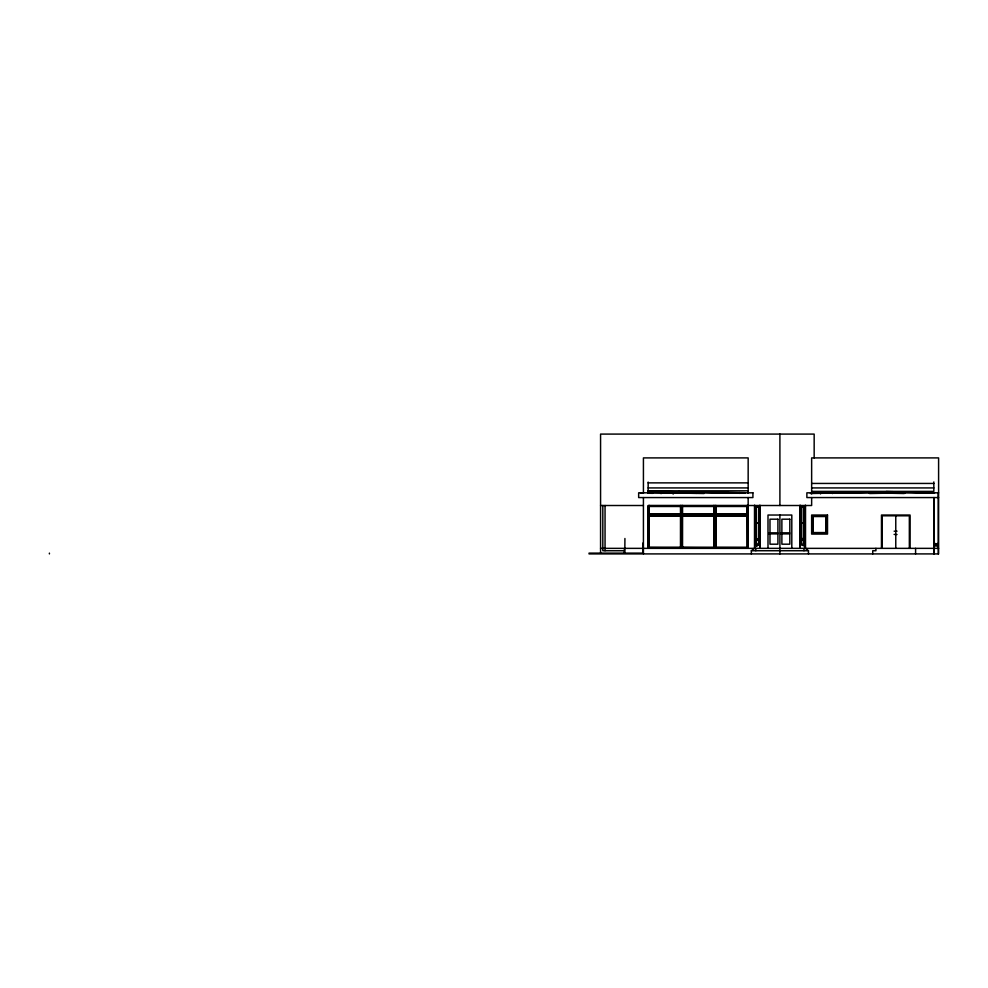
<?xml version="1.0" encoding="UTF-8"?>
<svg xmlns="http://www.w3.org/2000/svg" width="988" height="988" viewBox="0 0 988 988"><rect width="100%" height="100%" fill="white"/><g stroke="black" fill="none" stroke-linecap="round" stroke-linejoin="round"><path stroke-width="1.48" d="M756.228 539.139L756.351 540.14M756.376 539.942L758.549 540.14L758.586 538.534M756.339 538.732L756.339 539.942L758.586 539.942L758.673 505.745L758.623 544.759L756.573 545.994L755.363 543.894L756.302 543.412L758.673 544.783L758.673 539.942M801.799 538.534C800.465 540.807 805.158 541.016 804.047 538.732M804.195 538.732C799.144 537.966 803.565 540.411 804.047 538.534M652.66 493.333L648.128 493.222L648.177 482.095M648.128 493.234L648.177 491.221L744.89 493.148M648.733 493.308L648.758 492.049L649.141 493.321M654.834 490.95L654.809 491.752L655.229 490.962M660.824 493.531L660.849 492.283L661.231 493.543M666.925 491.197L666.9 491.999L667.32 491.197M672.914 493.778L672.939 492.53L673.322 493.79M679.015 491.431L678.991 492.234L679.411 491.444M691.501 491.678L691.489 492.481L691.106 491.678M648.153 492.432L696.515 493.395L696.54 492.148L744.495 493.234M703.172 492.629L703.197 491.876M703.58 492.691L703.592 491.888M715.683 492.123L715.67 492.926L715.287 492.123M727.353 493.16L727.378 492.357M727.761 493.173L727.773 492.37M739.469 492.604L739.444 493.407L739.864 492.617M904.897 492.703L905.317 491.913L905.292 492.716M916.988 492.95L917 492.148L917.383 492.901M929.078 493.197L929.091 492.395L929.473 493.148M934.117 492.889L886.162 492.049L810.432 493.518M894.14 531.186L895.005 531.235M894.115 534.397L895.005 534.483M897.03 534.52L896.24 534.483M648.708 514.501L648.708 506.041L648.708 514.501L680.979 514.501L680.979 506.041L648.708 506.041M648.708 547.821L648.708 515.563L648.708 547.821L680.979 547.821L680.979 515.563L648.708 515.563M649.178 547.352L680.497 547.352L680.559 515.983L649.128 515.983L649.215 547.327M680.979 515.563L648.857 515.711M682.029 514.501L682.029 506.041L682.029 514.501L714.299 514.501L714.299 506.041L682.029 506.041M682.029 547.821L682.029 515.563L682.029 547.821L714.299 547.821L714.299 515.563L682.029 515.563M682.461 515.983L713.879 515.983L713.879 547.401L682.535 547.327M714.299 515.563L682.189 515.711M715.361 514.501L715.361 506.041L715.361 514.501L747.632 514.501L747.632 506.041L715.361 506.041M715.361 547.821L747.632 547.821L715.361 547.821L715.361 515.563L747.632 515.563L747.632 547.821M715.781 515.983L747.212 515.983L747.212 547.401L715.868 547.327M747.632 515.563L715.361 515.563M751.337 553.91L751.337 550.736L754.511 548.352L754.511 505.35M756.549 545.944L758.623 544.759M801.762 505.745L801.713 544.783L804.133 543.388L804.133 539.942M642.719 553.033L642.879 543.029M881.148 492.419L880.74 492.135M804.01 539.942L801.713 539.942M856.559 492.913L856.547 492.16L856.966 492.901M820.917 493.049L820.287 493.667M810.605 493.098L885.779 492.098M844.468 493.148L844.864 492.395L844.876 493.197M869.576 493.518L886.199 493.185L886.174 492.012L886.137 493.136L904.267 493.506M648.177 482.873L748.163 482.873M811.642 483.441L933.833 483.441M648.177 487.924L748.163 487.924M811.642 487.924L933.833 487.924M748.163 490.814L648.177 490.814L744.903 492.666M811.642 491.382L933.833 491.382L933.833 481.909M938.6 492.814L806.875 492.814L806.875 497.569L938.6 497.569M600.568 505.51L643.423 505.51M648.955 506.288L680.72 506.288M682.288 506.288L714.052 506.288M715.608 506.288L747.373 506.288M648.177 506.721L649.215 506.721M680.473 506.721L682.535 506.721M713.793 506.721L715.868 506.721M747.126 506.721L748.163 506.721M756.178 506.992L758.735 506.992L756.178 507.4M648.177 513.822L649.215 513.822M680.473 513.822L682.535 513.822M713.793 513.822L715.868 513.822M747.126 513.822L748.163 513.822M649.005 514.192L680.67 514.192M682.338 514.192L714.003 514.192M715.658 514.192L747.323 514.192M648.857 514.353L680.979 514.501M682.189 514.353L714.299 514.501M715.51 514.353L747.632 514.501M648.177 515.032L748.163 515.032M648.177 516.242L649.215 516.242M680.473 516.242L682.535 516.242M713.793 516.242L715.868 516.242M747.126 516.242L748.163 516.242M756.178 522.862L758.735 522.862L756.178 523.269M896.24 531.235L897.042 531.186M768.664 532.841L777.729 532.841M780.557 532.841L789.634 532.841M768.664 533.878L777.729 533.878M780.557 533.878L789.634 533.878M756.178 538.732L758.735 538.732L756.178 539.139M934.154 543.894L938.279 543.894M935.117 544.783L937.538 544.783M937.489 545.944L937.489 543.412L937.538 545.994L935.117 545.994L935.167 543.412M648.177 547.142L649.215 547.142M680.473 547.142L682.535 547.142M713.793 547.142L715.868 547.142M747.126 547.142L748.163 547.142M714.052 547.574L682.288 547.574L682.338 505.51M747.373 547.574L715.608 547.574L715.658 505.51M648.857 547.673L680.979 547.821M682.189 547.673L714.299 547.821M600.568 548.352L938.6 548.352M624.367 550.736L602.816 550.736L602.816 505.51M751.337 550.736L808.468 550.736L808.468 553.91M643.423 553.119L589.046 553.119L589.046 553.91L938.6 553.91L938.6 457.901L811.642 457.901L811.642 493.963M886.162 491.53L934.525 492.938M696.515 493.37L704.061 493.506M624.811 553.07L624.922 538.497M801.713 544.783L803.824 545.944L805.01 543.894L804.071 543.412L804.071 505.745L804.195 539.139M808.468 550.736L805.516 548.352L805.516 505.35M715.843 516.032L715.843 547.352M682.51 516.032L682.51 547.352M869.057 492.716L868.637 491.925L868.65 492.728M820.682 492.913L820.695 493.654M938.118 492.814L938.118 496.532M938.279 497.569L938.279 553.91M934.154 497.569L934.154 553.91M933.833 497.569L933.833 553.91M915.592 548.352L915.592 553.91M910.034 548.352L910.059 515.032L881.469 515.032L881.469 548.352M909.343 548.352L909.343 515.798L882.185 515.798L882.185 548.352M895.77 515.798L895.77 548.352M875.911 548.352L875.911 550.736L872.737 550.736L872.737 553.91M814.161 457.901L814.161 434.09L600.568 434.09L600.568 553.119M811.642 497.569L811.642 505.51L648.177 505.51L648.177 548.352M805.208 505.35L805.208 548.352M803.973 548.352L803.973 550.736M800.28 505.35L800.28 548.352M799.971 505.35L799.971 548.352M791.808 548.352L791.808 515.032L767.997 515.032L767.997 548.352M779.903 434.09L779.903 505.51M779.903 515.032L779.903 553.91M760.056 505.35L760.056 548.352M759.747 505.35L759.747 548.352M756.252 505.745L756.302 543.412M755.82 548.352L755.82 550.736M754.82 505.35L754.82 548.352M748.163 493.333L748.163 457.901L643.423 457.901L643.423 493.284L640.249 492.814M748.163 497.569L748.163 548.352M747.323 505.51L747.484 547.673M746.953 505.51L746.953 506.535M746.953 513.995L746.953 516.057M746.953 547.327L746.953 548.352M716.041 505.51L716.041 506.535M716.041 513.995L716.041 516.057M716.041 547.327L716.041 548.352M715.51 515.711L715.51 547.673M714.83 505.51L714.83 548.352M714.003 505.51L714.151 547.673M713.62 505.51L713.62 506.535M713.62 513.995L713.62 516.057M713.62 547.327L713.62 548.352M682.708 505.51L682.708 506.535M682.708 513.995L682.708 516.057M682.708 547.327L682.708 548.352M681.51 505.51L681.51 548.352M680.67 505.51L680.72 547.574L648.955 547.574L649.005 505.51M680.3 505.51L680.3 506.535M680.3 513.995L680.3 516.057M680.3 547.327L680.3 548.352M649.388 505.51L649.388 506.535M649.388 513.995L649.388 516.057M649.388 547.327L649.388 548.352M648.177 491.184L648.177 492.814M643.423 497.569L643.423 553.91M624.367 548.352L624.367 553.119M605.051 505.51L605.051 550.736M49.4 553.119L49.4 553.91M801.688 522.862L804.195 523.269L801.7 522.862M801.688 506.992L804.195 507.4L801.7 506.992M892.819 491.666L893.201 492.419L892.819 491.666M649.215 513.995L649.128 506.461L680.559 506.461L680.559 514.081L649.178 514.019M682.535 513.995L713.83 514.019L713.879 506.461L682.461 506.461L682.51 514.019M715.868 513.995L747.15 514.019L747.212 506.461L715.781 506.461L715.843 514.019M832.773 492.679L832.378 493.481L832.773 492.679M752.918 492.814L638.656 492.814L638.656 497.569L752.918 497.569L752.918 492.814M681.337 505.683L648.35 505.683L648.35 514.859L681.337 514.859L681.337 505.683M714.657 505.683L681.683 505.683L681.683 514.859L714.657 514.859L714.657 505.683M747.99 505.683L715.003 505.683L715.003 514.859L747.99 514.859L747.99 505.683M827.512 515.032L811.642 515.032L811.642 534.076L827.512 534.076L827.512 515.032M681.337 515.205L648.35 515.205L648.35 548.179L681.337 548.179L681.337 515.205M714.657 515.205L681.683 515.205L681.683 548.179L714.657 548.179L714.657 515.205M747.99 515.205L715.003 515.205L715.003 548.179L747.99 548.179L747.99 515.205M826.4 516.144L812.754 516.144L812.754 532.964L826.4 532.964L826.4 516.144M826.005 516.539L813.149 516.539L813.149 532.569L826.005 532.569L826.005 516.539M777.914 519.194L769.985 519.194L769.985 544.19L777.914 544.19L777.914 519.194M789.82 519.194L781.879 519.194L781.879 544.19L789.82 544.19L789.82 519.194"/></g></svg>
